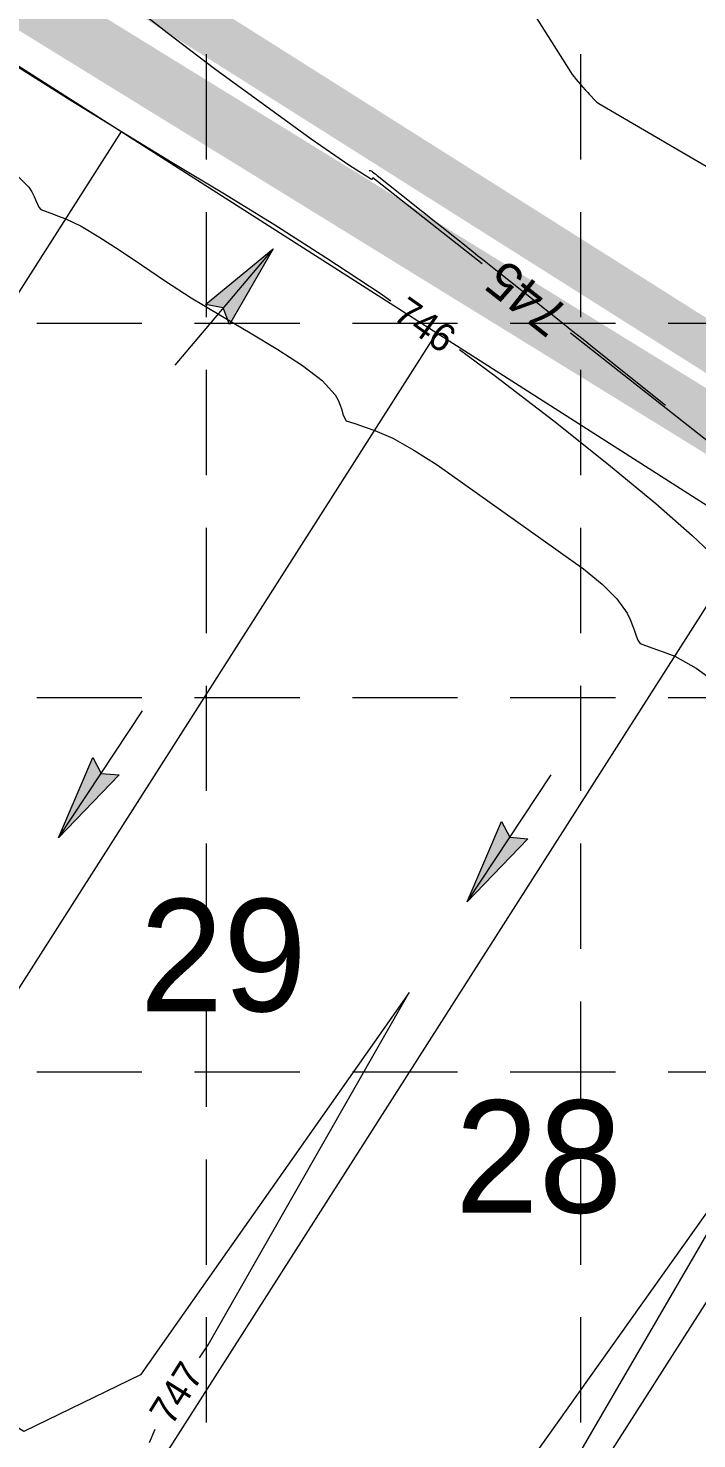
# Model space of a CAD drawing. Header units: feet. Extents: x 46644 to 49208, y 46045 to 47649.
# Drawn here: x 48186.8 to 48258.2, y 47087.6 to 47238.4 of the extents above; entities that cross this region are included whole.
import ezdxf
from ezdxf.enums import TextEntityAlignment as Align

# ---------------------------------------------------------------- set-up
doc = ezdxf.new("R2010")
doc.units = ezdxf.units.FT
doc.header["$MEASUREMENT"] = 0
doc.linetypes.add('DGN Style 3', pattern=[33.544038, 23.960027, -9.584011])
doc.linetypes.add('HIDDEN', pattern=[0.375, 0.25, -0.125])
for name, color, linetype, lineweight in [('06213 - LEVE 12', 1, 'Continuous', 0), ('EC', 35, 'Continuous', 0), ('Level 11', 1, 'Continuous', 0), ('Level 4', 1, 'Continuous', 0), ('Level 45', 1, 'Continuous', 0), ('Level 52', 1, 'Continuous', 0), ('LIMITS OF DISTURBANCE', 1, 'HIDDEN', 0), ('PC', 35, 'Continuous', 0)]:
    doc.layers.add(name, color=color, linetype=linetype, lineweight=lineweight)
doc.layers.add('GRID', color=254, linetype='HIDDEN')
doc.layers.add('SILT FENCE', color=200, linetype='Continuous')
doc.styles.add('Style-WORKING', font='WORKING.shx')
doc.styles.add('SURVEY', font='surveyor.shx')

msp = doc.modelspace()

# ---------------------------------------------------------------- hatches: boundary and pattern name
at = {"layer": 'Level 52', "linetype": 'Continuous', "lineweight": 0}
for points in [[(48208.29, 47206.71), (48207.61, 47208.49), (48205.72, 47208.86), (48212.94, 47214.81)], [(48193.69, 47160.42), (48194.58, 47158.73), (48196.49, 47158.57), (48190.02, 47151.83)], [(48237.37, 47153.6), (48238.26, 47151.91), (48240.17, 47151.75), (48233.7, 47145.01)]]:
    msp.add_hatch(color=7, dxfattribs=at).paths.add_polyline_path(points)

# ---------------------------------------------------------------- linework, layer by layer
at = {"layer": '06213 - LEVE 12', "color": 7, "linetype": 'Continuous', "lineweight": 0}
for p, q in [((48126.29, 47116.88), (48196.74, 47227.32)), ((48160.01, 47095.36), (48230.46, 47205.8)), ((48193.73, 47073.85), (48264.19, 47184.29)), ((48227.45, 47052.34), (48297.91, 47162.78))]:
    msp.add_line(p, q, dxfattribs=at)
at = {"layer": 'EC', "color": 35, "linetype": 'DGN Style 3', "lineweight": 0}
for p, q in [((48238.58, 47243.47), (48244.75, 47233.7)), ((48244.75, 47233.7), (48244.93, 47233.43)), ((48244.93, 47233.43), (48245.13, 47233.16)), ((48245.13, 47233.16), (48245.34, 47232.9)), ((48245.34, 47232.9), (48245.55, 47232.64)), ((48245.55, 47232.64), (48246.32, 47231.79)), ((48246.32, 47231.79), (48246.46, 47231.64)), ((48246.46, 47231.64), (48246.6, 47231.49)), ((48246.6, 47231.49), (48246.73, 47231.34)), ((48246.73, 47231.34), (48246.87, 47231.19)), ((48246.87, 47231.19), (48247.31, 47230.7)), ((48247.31, 47230.7), (48247.41, 47230.6)), ((48247.41, 47230.6), (48247.51, 47230.5)), ((48247.51, 47230.5), (48247.63, 47230.42)), ((48247.63, 47230.42), (48247.75, 47230.34)), ((48247.75, 47230.34), (48263.86, 47220.91)), ((48223.23, 47223.18), (48223.33, 47223.16)), ((48223.33, 47223.16), (48223.42, 47223.12)), ((48223.42, 47223.12), (48223.51, 47223.08)), ((48223.51, 47223.08), (48223.59, 47223.02)), ((48223.59, 47223.02), (48223.85, 47222.81)), ((48223.85, 47222.81), (48223.91, 47222.77)), ((48223.91, 47222.77), (48223.96, 47222.72)), ((48223.96, 47222.72), (48224.02, 47222.68)), ((48224.02, 47222.68), (48224.07, 47222.64)), ((48224.07, 47222.64), (48227.7, 47219.75)), ((48227.7, 47219.75), (48228.47, 47219.14)), ((48228.47, 47219.14), (48229.25, 47218.52)), ((48229.25, 47218.52), (48230.03, 47217.9)), ((48230.03, 47217.9), (48230.8, 47217.28)), ((48230.8, 47217.28), (48234.11, 47214.66)), ((48234.11, 47214.66), (48234.81, 47214.09)), ((48234.81, 47214.09), (48235.52, 47213.53)), ((48235.52, 47213.53), (48236.23, 47212.97)), ((48236.23, 47212.97), (48236.94, 47212.4)), ((48236.94, 47212.4), (48242.5, 47207.98)), ((48242.5, 47207.98), (48243.69, 47207.03)), ((48243.69, 47207.03), (48244.88, 47206.08)), ((48244.88, 47206.08), (48246.08, 47205.13)), ((48246.08, 47205.13), (48247.27, 47204.18)), ((48247.27, 47204.18), (48254.91, 47198.1))]:
    msp.add_line(p, q, dxfattribs=at)
at = {"layer": 'GRID', "color": 252, "linetype": 'HIDDEN', "lineweight": 0, "ltscale": 45}
for p, q in [((48205.8, 47606.85), (48205.8, 46206.68)), ((48245.8, 47606.85), (48245.8, 46206.68)), ((46685.8, 47206.85), (49165.8, 47206.85)), ((46685.8, 47166.85), (49165.8, 47166.85)), ((46685.8, 47126.85), (49165.8, 47126.85))]:
    msp.add_line(p, q, dxfattribs=at)
at = {"layer": 'Level 4', "color": 7, "linetype": 'Continuous', "lineweight": 0}
msp.add_line((48057.75, 47315.99), (48425.71, 47081.25), dxfattribs=at)
at = {"layer": 'Level 45', "color": 97, "linetype": 'Continuous', "lineweight": 0}
for p, q in [((48212.94, 47214.81), (48202.45, 47202.37)), ((48190.02, 47151.83), (48198.99, 47165.4)), ((48233.7, 47145.01), (48242.67, 47158.58))]:
    msp.add_line(p, q, dxfattribs=at)
at = {"layer": 'Level 52', "color": 7, "linetype": 'Continuous', "lineweight": 0, "flags": 128}
for points in [[(48208.29, 47206.71), (48207.61, 47208.49), (48205.72, 47208.86), (48212.94, 47214.81)], [(48193.69, 47160.42), (48194.58, 47158.73), (48196.49, 47158.57), (48190.02, 47151.83)], [(48237.37, 47153.6), (48238.26, 47151.91), (48240.17, 47151.75), (48233.7, 47145.01)]]:
    msp.add_lwpolyline(points, close=True, dxfattribs=at)
at = {"layer": 'LIMITS OF DISTURBANCE', "color": 1, "linetype": 'HIDDEN', "lineweight": 0, "ltscale": 100, "const_width": 5}
msp.add_lwpolyline([(48545.9, 46901.99), (48530.75, 46965.75), (48438.15, 47091.41), (48057.34, 47332.04), (48057.38, 47364.09), (47988.18, 47367.05), (47993.62, 47462), (48019.24, 47548.29), (47922.55, 47572.55), (47894.55, 47389.55), (47873.41, 47386.73), (47887.03, 47366.08), (47882.94, 47325.91), (47684.6, 47325.11)], dxfattribs=at)
at = {"layer": 'PC', "color": 35, "linetype": 'Continuous', "lineweight": 0, "flags": 128}
for points in [[(48201.63, 47237.89), (48194.64, 47243.35), (48188.8, 47248.09), (48184.35, 47251.86), (48181.52, 47254.44), (48181.68, 47255.05)], [(48223.61, 47222.38), (48223.45, 47222.22), (48221.03, 47223.74), (48217.01, 47226.51), (48206.68, 47234.02), (48201.63, 47237.89)], [(48185.66, 47234.24), (48191.24, 47230.72), (48196.74, 47227.32), (48202.16, 47224.03), (48207.56, 47220.76), (48213.01, 47217.42), (48218.6, 47213.88), (48224.39, 47210.05), (48225.53, 47209.25)], [(48185.22, 47222.97), (48186.82, 47221.38), (48187.16, 47220.87), (48187.41, 47220.39), (48187.6, 47219.95), (48187.76, 47219.57), (48187.92, 47219.24), (48188.13, 47218.98), (48189.46, 47218.49), (48189.91, 47218.33), (48190.8, 47218), (48192.43, 47217.22), (48194.33, 47216.09), (48196.49, 47214.68), (48198.87, 47213.07), (48201.45, 47211.34), (48204.2, 47209.57), (48207.35, 47207.67), (48210.5, 47205.82), (48213.47, 47204.04), (48216.09, 47202.34), (48218.18, 47200.72), (48219.57, 47199.19), (48219.9, 47198.62), (48220.12, 47198.07), (48220.28, 47197.57), (48220.42, 47197.11), (48220.57, 47196.73), (48220.77, 47196.42), (48221.79, 47196.08), (48222.8, 47195.73), (48223.82, 47195.39), (48225.75, 47194.54), (48227.99, 47193.28), (48230.48, 47191.7), (48246.13, 47180.61), (48248.11, 47178.95), (48249.69, 47177.37), (48250.8, 47175.86), (48251.13, 47175.19), (48251.37, 47174.54), (48251.57, 47173.95), (48251.74, 47173.42), (48251.94, 47172.97), (48252.2, 47172.61), (48253.43, 47172.16), (48254.65, 47171.72), (48255.88, 47171.27), (48258.17, 47169.96), (48259.46, 47169.06)], [(48235.31, 47213.19), (48223.61, 47222.38)], [(48265.87, 47189.15), (48244.74, 47205.77)], [(48232.86, 47204.04), (48236.72, 47201.2), (48242.95, 47196.41), (48248.79, 47191.76), (48253.85, 47187.57), (48257.76, 47184.17), (48260.15, 47181.87)], [(48205.09, 47096.27), (48206.02, 47097.66), (48227.48, 47135.32), (48198.78, 47094.45), (48186.29, 47088.38), (48182.56, 47090.72), (48178.75, 47093.17), (48175.09, 47095.43), (48172.57, 47096.83), (48170.3, 47098.04), (48168.32, 47099.13), (48168.06, 47099.9), (48166.77, 47100.96), (48168.63, 47112.83), (48182.25, 47138.75), (48182.68, 47140.21), (48173.14, 47128.66)], [(48236.52, 47070.28), (48266.91, 47122.5), (48232.1, 47073.54)], [(48199.74, 47087.22), (48200.33, 47088.64)]]:
    msp.add_lwpolyline(points, dxfattribs=at)
at = {"layer": 'SILT FENCE', "linetype": 'Continuous', "lineweight": 0, "const_width": 6}
msp.add_lwpolyline([(47960.89, 47337.14), (47964.24, 47319.46), (48059.79, 47319.3), (48271.66, 47188.73), (48433.75, 47086.16), (48525.13, 46962.65), (48558.3, 46824.36), (48553.08, 46411.84), (48553.16, 46409.7), (48334.38, 46390.99), (48041.78, 46578.97), (47979.26, 46521.69)], dxfattribs=at)

# ---------------------------------------------------------------- texts
at = {"layer": 'Level 11', "color": 7, "linetype": 'Continuous', "lineweight": 0, "char_height": 12, "attachment_point": 5, "line_spacing_factor": 0.722892, "style": 'SURVEY'}
for s, insert in [('\\FENGINEERING.shx;29', (48207.62, 47139.22)), ('\\FENGINEERING.shx;29', (48207.62, 47139.22)), ('\\FENGINEERING.shx;28', (48241.34, 47117.7)), ('\\FENGINEERING.shx;28', (48241.34, 47117.7))]:
    msp.add_mtext(s, dxfattribs=dict(at, insert=insert))
at = {"layer": 'PC', "color": 35, "linetype": 'Continuous', "lineweight": 0, "style": 'Style-WORKING'}
for s, height, rotation, p in [('745', 4, 141.8222, (48240.03, 47209.48)), ('746', 3, 324.5907, (48229.21, 47206.68)), ('747', 3, 58.0089, (48202.6, 47092.52))]:
    msp.add_text(s, height=height, rotation=rotation, dxfattribs=at).set_placement(p, align=Align.MIDDLE_CENTER)

doc.saveas('drawing.dxf')
